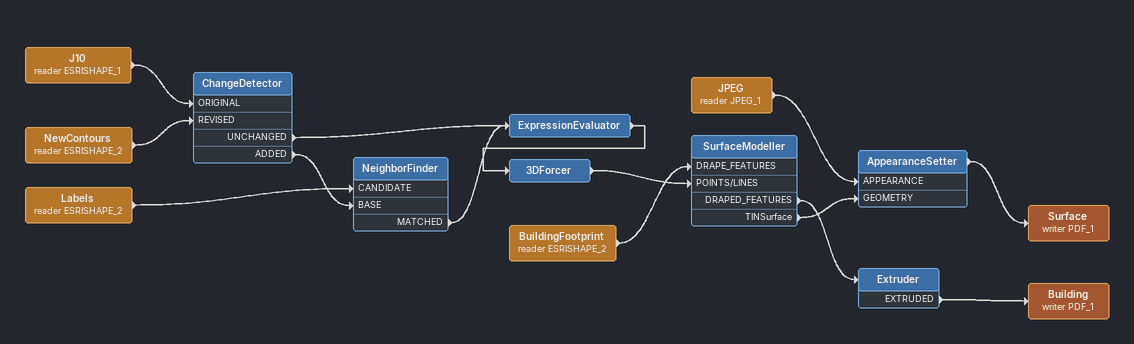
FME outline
J10 (reader ESRISHAPE_1)
    -> ChangeDetector [ORIGINAL]
NewContours (reader ESRISHAPE_2)
    -> ChangeDetector [REVISED]
ChangeDetector
    UNCHANGED -> ExpressionEvaluator
    ADDED -> NeighborFinder [BASE]
Labels (reader ESRISHAPE_2)
    -> NeighborFinder [CANDIDATE]
NeighborFinder
    MATCHED -> ExpressionEvaluator
ExpressionEvaluator
    -> 3DForcer
3DForcer
    -> SurfaceModeller [POINTS/LINES]
BuildingFootprint (reader ESRISHAPE_2)
    -> SurfaceModeller [DRAPE_FEATURES]
SurfaceModeller
    DRAPED_FEATURES -> Extruder
    TINSurface -> AppearanceSetter [GEOMETRY]
Extruder
    EXTRUDED -> Building (writer PDF_1)
Building (writer PDF_1)
JPEG (reader JPEG_1)
    -> AppearanceSetter [APPEARANCE]
AppearanceSetter
    -> Surface (writer PDF_1)
Surface (writer PDF_1)
